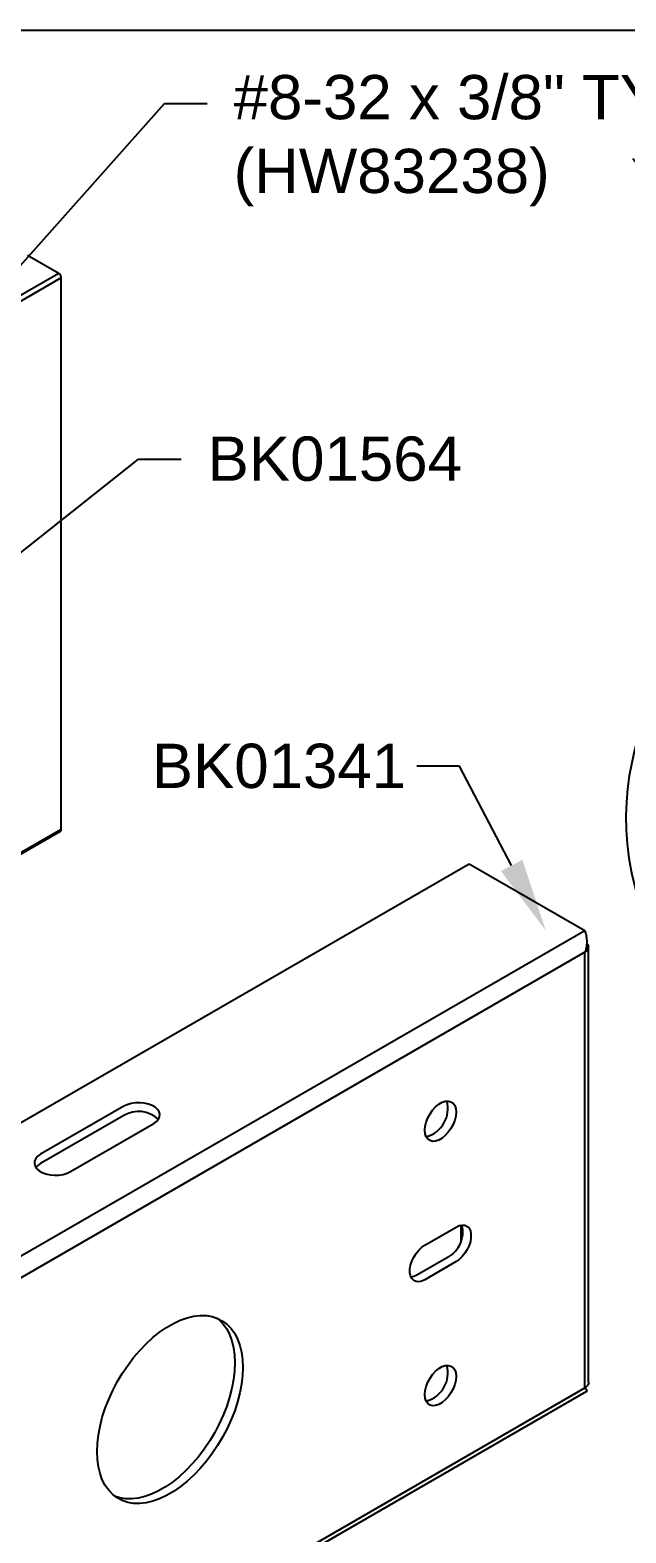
# Model space of a CAD drawing. Extents: x -3.1 to 19.9, y -9.6 to 0.
# Drawn here: x 6.85 to 9.38, y -6.38 to 0 of the extents above; entities that cross this region are included whole.
import ezdxf
from ezdxf import colors
from ezdxf.entities.mleader import LeaderData, LeaderLine
from ezdxf.math import Vec2, Vec3

# ---------------------------------------------------------------- set-up
doc = ezdxf.new("R2010")
doc.units = 0
doc.header["$LTSCALE"] = 0.5
doc.header["$MEASUREMENT"] = 0
for name, color, linetype in [('Dimension', 10, 'CONTINUOUS'), ('FAB DWG', 221, 'CONTINUOUS'), ('Housing', 150, 'CONTINUOUS'), ('WallMount Bracket', 190, 'CONTINUOUS')]:
    doc.layers.add(name, color=color, linetype=linetype)
doc.layers.add('Text-Unprinted', color=131, linetype='CONTINUOUS', plot=False)
doc.styles.get("Standard").update_dxf_attribs({"font": 'arial.ttf'})

msp = doc.modelspace()

# ---------------------------------------------------------------- linework, layer by layer
at = {"layer": 'Dimension', "transparency": 16777216}
msp.add_open_spline([(9.410408, -0.54488), (10.181731, -1.441941), (9.650338, -2.498955), (9.118945, -3.55597), (9.890268, -4.453031)], degree=3, dxfattribs=at)
at = {"layer": 'Housing', "linetype": 'Continuous', "lineweight": 25, "transparency": 16777216}
for p, q in [((6.972602, -1.033696), (6.839666, -0.956954)), ((6.972602, -1.033696), (1.841527, -3.995437)), ((6.983208, -1.052067), (1.852134, -4.013808)), ((6.983208, -3.395533), (6.983208, -1.052067)), ((6.756192, -3.531644), (6.980101, -3.402401)), ((6.983208, -3.395533), (6.759381, -3.52473))]:
    msp.add_line(p, q, dxfattribs=at)
for centre, radius, start, end in [((6.96018, -1.053115), 0.023052, 2.6054785, 57.3945217), ((6.975858, -3.396344), 0.007395, 305.0133331, 6.2988473)]:
    msp.add_arc(centre, radius, start, end, dxfattribs=at)
at = {"layer": 'Text-Unprinted', "transparency": 16777216}
msp.add_lwpolyline([(0, 0), (15.14038, 0), (15.140156, -9.609386), (-0.000224, -9.609386)], close=True, dxfattribs=at)
at = {"layer": 'WallMount Bracket', "linetype": 'Continuous', "lineweight": 25, "transparency": 16777216}
for p, q in [((8.71617, -3.542652), (5.113037, -5.622183)), ((9.207044, -3.825957), (8.71617, -3.542652)), ((9.207044, -3.825957), (5.603911, -5.905488)), ((9.207044, -3.91707), (5.682824, -5.951057)), ((9.207044, -5.766968), (9.207044, -3.91707)), ((9.223387, -5.744294), (9.223387, -3.8942)), ((7.248712, -4.571195), (6.895158, -4.775246)), ((7.248712, -4.61023), (6.895158, -4.814282)), ((7.022438, -4.848705), (7.375991, -4.644653)), ((8.527691, -5.160606), (8.660274, -5.084087)), ((8.682371, -5.140952), (8.682371, -5.075907)), ((8.626474, -5.211575), (8.493891, -5.288095)), ((8.660274, -5.231082), (8.527691, -5.307602)), ((5.651525, -7.837901), (9.21521, -5.781137)), ((5.682824, -7.800954), (9.207044, -5.766968))]:
    msp.add_line(p, q, dxfattribs=at)
at = {"layer": 'WallMount Bracket', "linetype": 'Continuous', "lineweight": 25, "transparency": 16777216, "flags": 128}
for points in [[(7.375991, -4.644653), (7.387832, -4.636214), (7.396374, -4.626539), (7.401243, -4.61605), (7.402228, -4.605206), (7.399285, -4.59448), (7.392542, -4.584342), (7.382294, -4.575235), (7.36899, -4.567557), (7.35321, -4.561642), (7.335645, -4.557751), (7.317062, -4.556052), (7.298272, -4.55662), (7.280098, -4.559431), (7.263334, -4.564361), (7.248712, -4.571195)], [(8.527514, -4.672765), (8.528967, -4.655967), (8.533261, -4.638226), (8.540209, -4.620318), (8.549507, -4.603025), (8.560748, -4.587104), (8.573443, -4.573251), (8.587035, -4.562069), (8.60093, -4.55405), (8.614522, -4.549542), (8.627216, -4.548743), (8.638458, -4.551687), (8.647756, -4.558247), (8.654704, -4.568135), (8.658998, -4.58092), (8.66045, -4.596042), (8.658998, -4.61284), (8.654704, -4.630581), (8.647756, -4.648489), (8.638458, -4.665781), (8.627216, -4.681702), (8.614522, -4.695556), (8.60093, -4.706737), (8.587035, -4.714757), (8.573443, -4.719265), (8.560748, -4.720064), (8.549507, -4.717119), (8.540209, -4.71056), (8.533261, -4.700671), (8.528967, -4.687887), (8.527514, -4.672765)], [(6.895158, -4.775246), (6.883318, -4.783685), (6.874776, -4.793361), (6.869906, -4.80385), (6.868921, -4.814694), (6.871865, -4.82542), (6.878607, -4.835557), (6.888855, -4.844664), (6.902159, -4.852343), (6.917939, -4.858257), (6.935504, -4.862149), (6.954088, -4.863848), (6.972877, -4.863279), (6.991051, -4.860469), (7.007815, -4.855539), (7.022438, -4.848705)], [(6.895158, -4.814282), (6.883318, -4.822721), (6.875393, -4.831493)], [(8.660274, -5.084087), (8.673505, -5.078057), (8.686158, -5.075502), (8.69768, -5.076535), (8.707567, -5.08111), (8.715387, -5.089027), (8.720798, -5.099941), (8.723565, -5.113374), (8.723565, -5.128739), (8.720798, -5.145365), (8.715387, -5.162525), (8.707567, -5.179469), (8.69768, -5.195457), (8.686158, -5.209789), (8.673505, -5.22184), (8.660274, -5.231082)], [(8.527691, -5.307602), (8.51446, -5.313632), (8.501807, -5.316187), (8.490285, -5.315154), (8.480398, -5.310579), (8.472578, -5.302661), (8.467166, -5.291748), (8.4644, -5.278315), (8.4644, -5.26295), (8.467166, -5.246324), (8.472578, -5.229164), (8.480398, -5.21222), (8.490285, -5.196232), (8.501807, -5.1819), (8.51446, -5.169849), (8.527691, -5.160606)], [(8.493891, -5.288095), (8.48066, -5.294125), (8.469094, -5.296597)], [(7.135575, -6.037557), (7.136975, -6.002787), (7.141165, -5.966715), (7.148106, -5.929668), (7.157735, -5.89198), (7.169964, -5.853994), (7.184684, -5.816054), (7.201761, -5.778502), (7.22104, -5.74168), (7.242347, -5.70592), (7.265488, -5.671546), (7.290254, -5.638871), (7.316421, -5.608189), (7.343752, -5.579778), (7.372, -5.553896), (7.400907, -5.530778), (7.430214, -5.510632), (7.459654, -5.493641), (7.48896, -5.479959), (7.517868, -5.469709), (7.546115, -5.462985), (7.573446, -5.459848), (7.599613, -5.460326), (7.62438, -5.464414), (7.647521, -5.472075), (7.668828, -5.483241), (7.688107, -5.49781), (7.705183, -5.51565), (7.719903, -5.536599), (7.732133, -5.560469), (7.741762, -5.587042), (7.748703, -5.616078), (7.752892, -5.647314), (7.754293, -5.680467), (7.752892, -5.715237), (7.748703, -5.751309), (7.741762, -5.788357), (7.732133, -5.826044), (7.719903, -5.86403), (7.705183, -5.901971), (7.688107, -5.939523), (7.668828, -5.976345), (7.647521, -6.012105), (7.62438, -6.046478), (7.599613, -6.079154), (7.573446, -6.109836), (7.546115, -6.138246), (7.517868, -6.164128), (7.48896, -6.187247), (7.459654, -6.207393), (7.430214, -6.224384), (7.400907, -6.238066), (7.372, -6.248315), (7.343752, -6.255039), (7.316421, -6.258177), (7.290254, -6.257699), (7.265488, -6.253611), (7.242347, -6.245949), (7.22104, -6.234783), (7.201761, -6.220215), (7.184684, -6.202375), (7.169964, -6.181425), (7.157735, -6.157556), (7.148106, -6.130983), (7.141165, -6.101947), (7.136975, -6.070711), (7.135575, -6.037557)], [(7.646072, -5.471471), (7.654307, -5.478303), (7.671384, -5.496143), (7.686104, -5.517092), (7.698333, -5.540961), (7.707962, -5.567534), (7.714903, -5.59657), (7.719093, -5.627807), (7.720493, -5.66096), (7.719093, -5.69573), (7.714903, -5.731802), (7.707962, -5.76885), (7.698333, -5.806537), (7.686104, -5.844523), (7.671384, -5.882464), (7.654307, -5.920015), (7.635028, -5.956838), (7.613721, -5.992597), (7.59058, -6.026971), (7.565814, -6.059646), (7.539647, -6.090329), (7.512316, -6.118739), (7.484068, -6.144621), (7.455161, -6.167739), (7.425854, -6.187885), (7.396414, -6.204876), (7.367108, -6.218559), (7.3382, -6.228808), (7.309953, -6.235532), (7.282622, -6.238669), (7.256455, -6.238192), (7.231688, -6.234104), (7.209996, -6.227046)], [(8.527514, -5.795647), (8.528967, -5.778849), (8.533261, -5.761108), (8.540209, -5.7432), (8.549507, -5.725907), (8.560748, -5.709987), (8.573443, -5.696133), (8.587035, -5.684952), (8.60093, -5.676932), (8.614522, -5.672424), (8.627216, -5.671625), (8.638458, -5.67457), (8.647756, -5.681129), (8.654704, -5.691017), (8.658998, -5.703802), (8.66045, -5.718924), (8.658998, -5.735722), (8.654704, -5.753463), (8.647756, -5.771371), (8.638458, -5.788664), (8.627216, -5.804584), (8.614522, -5.818438), (8.60093, -5.829619), (8.587035, -5.837639), (8.573443, -5.842147), (8.560748, -5.842946), (8.549507, -5.840001), (8.540209, -5.833442), (8.533261, -5.823554), (8.528967, -5.810769), (8.527514, -5.795647)]]:
    msp.add_lwpolyline(points, dxfattribs=at)
at = {"layer": 'WallMount Bracket', "linetype": 'Continuous', "lineweight": 25, "transparency": 16777216}
for centre, radius, start, end in [((7.310987, -4.714925), 0.121816, 45.9026728, 120.7451324), ((8.502344, -4.581515), 0.123048, 284.5402231, 15.4774037), ((8.566996, -5.105327), 0.121763, 299.2403922, 14.1384341), ((8.502344, -5.704397), 0.123048, 284.5402231, 15.4774037)]:
    msp.add_arc(centre, radius, start, end, dxfattribs=at)
for points, knots in [([(9.207044, -3.825957), (9.208938, -3.830881), (9.210794, -3.836884), (9.213777, -3.850843), (9.214851, -3.858533), (9.215582, -3.875099), (9.215226, -3.883597), (9.21258, -3.900837), (9.210362, -3.909135), (9.207044, -3.91707)], [0, 0, 0, 0, 0.25, 0.25, 0.5, 0.5, 0.75, 0.75, 1, 1, 1, 1]), ([(9.207044, -3.91707), (9.211639, -3.913875), (9.22083, -3.907484), (9.224476, -3.895177), (9.222186, -3.885118), (9.216195, -3.880623), (9.214546, -3.879386)], [0, 0, 0, 0, 0.29587619, 0.59175238, 0.88762857, 1, 1, 1, 1]), ([(9.223387, -5.743379), (9.223387, -5.74773), (9.221935, -5.75208), (9.216345, -5.760142), (9.21221, -5.76385), (9.207044, -5.766968)], [0.5, 0.5, 0.5, 0.5, 0.75, 0.75, 1, 1, 1, 1]), ([(9.207044, -5.766968), (9.209543, -5.770341), (9.214742, -5.77736), (9.216205, -5.782128), (9.215183, -5.781031), (9.215147, -5.780992)], [0, 0, 0, 0, 0.4716992, 0.98124887, 1, 1, 1, 1])]:
    msp.add_open_spline(points, degree=3, knots=knots, dxfattribs=at)

# ---------------------------------------------------------------- leaders
at = {"layer": 'FAB DWG', "transparency": 16777216}
ml = msp.add_multileader_mtext('Standard', dxfattribs=at)
ml.set_content('#8-32 x 3/8" TYPE F SCREW\\P(HW83238)', color=256)
ml.set_leader_properties()
ml.build(insert=Vec2(0, 0))
ml.multileader.update_dxf_attribs({"dogleg_length": 0.36, "arrow_head_size": 0.3125})
ctx = ml.context
ctx.base_point, ctx.char_height, ctx.arrow_head_size, ctx.landing_gap_size, ctx.plane_origin = Vec3(7.602906, -0.312504), 0.188, 0.3125, 0.1125, Vec3(12.560881, -0.882964)
notes = []
notes.append((ctx, [(0, (1, 1, 0), (7.422151, -0.312504), (1, 0), 0.180755, [(0, [(5.062974, -2.961918)], 0, [])])]))
ctx.mtext.insert, ctx.mtext.width, ctx.mtext.defined_height, ctx.mtext.flow_direction = Vec3(7.715406, -0.190869), 12.14896991, 0.938401, 5
ml = msp.add_multileader_mtext('Standard', dxfattribs=at)
ml.set_content('BK01564', color=256)
ml.set_leader_properties()
ml.build(insert=Vec2(0, 0))
ml.multileader.update_dxf_attribs({"dogleg_length": 0.180755, "arrow_head_size": 0.3125})
ctx = ml.context
ctx.base_point, ctx.char_height, ctx.arrow_head_size, ctx.landing_gap_size, ctx.plane_origin = Vec3(7.492384, -1.82203), 0.188, 0.3125, 0.1125, Vec3(-1.513706, -7.845893)
notes.append((ctx, [(0, (1, 1, 0), (7.311628, -1.82203), (1, 0), 0.180755, [(0, [(6.449448, -2.506688)], 0, [])])]))
ctx.mtext.insert, ctx.mtext.width, ctx.mtext.flow_direction = Vec3(7.604884, -1.726427), 7.62218322, 5
ml = msp.add_multileader_mtext('Standard', dxfattribs=at)
ml.set_content('BK01341', color=256)
ml.set_leader_properties()
ml.build(insert=Vec2(0, 0))
ml.multileader.update_dxf_attribs({"dogleg_length": 0.180755, "arrow_head_size": 0.3125})
ctx = ml.context
ctx.base_point, ctx.char_height, ctx.arrow_head_size, ctx.landing_gap_size, ctx.plane_origin = Vec3(7.255238, -3.126867), 0.188, 0.3125, 0.1125, Vec3(1.07842, -9.164181)
notes.append((ctx, [(1, (1, 1, 0), (8.674218, -3.126867), (-1, 0), 0.180755, [(0, [(9.041573, -3.824975)], 0, [])])]))
ctx.mtext.insert, ctx.mtext.width, ctx.mtext.flow_direction = Vec3(7.367738, -3.0312), 2.23425008, 5
for ctx, leaders in notes:
    for number, flags, end, landing, length, lines in leaders:
        leader = LeaderData()
        leader.index, (leader.has_last_leader_line, leader.has_dogleg_vector, leader.attachment_direction) = number, flags
        leader.last_leader_point, leader.dogleg_vector, leader.dogleg_length = Vec3(end), Vec3(landing), length
        for number, points, colour, breaks in lines:
            line = LeaderLine()
            line.index, line.vertices, line.color, line.breaks = number, Vec3.list(points), colors.encode_raw_color(colour), breaks
            leader.lines.append(line)
        ctx.leaders.append(leader)

doc.saveas('drawing.dxf')
